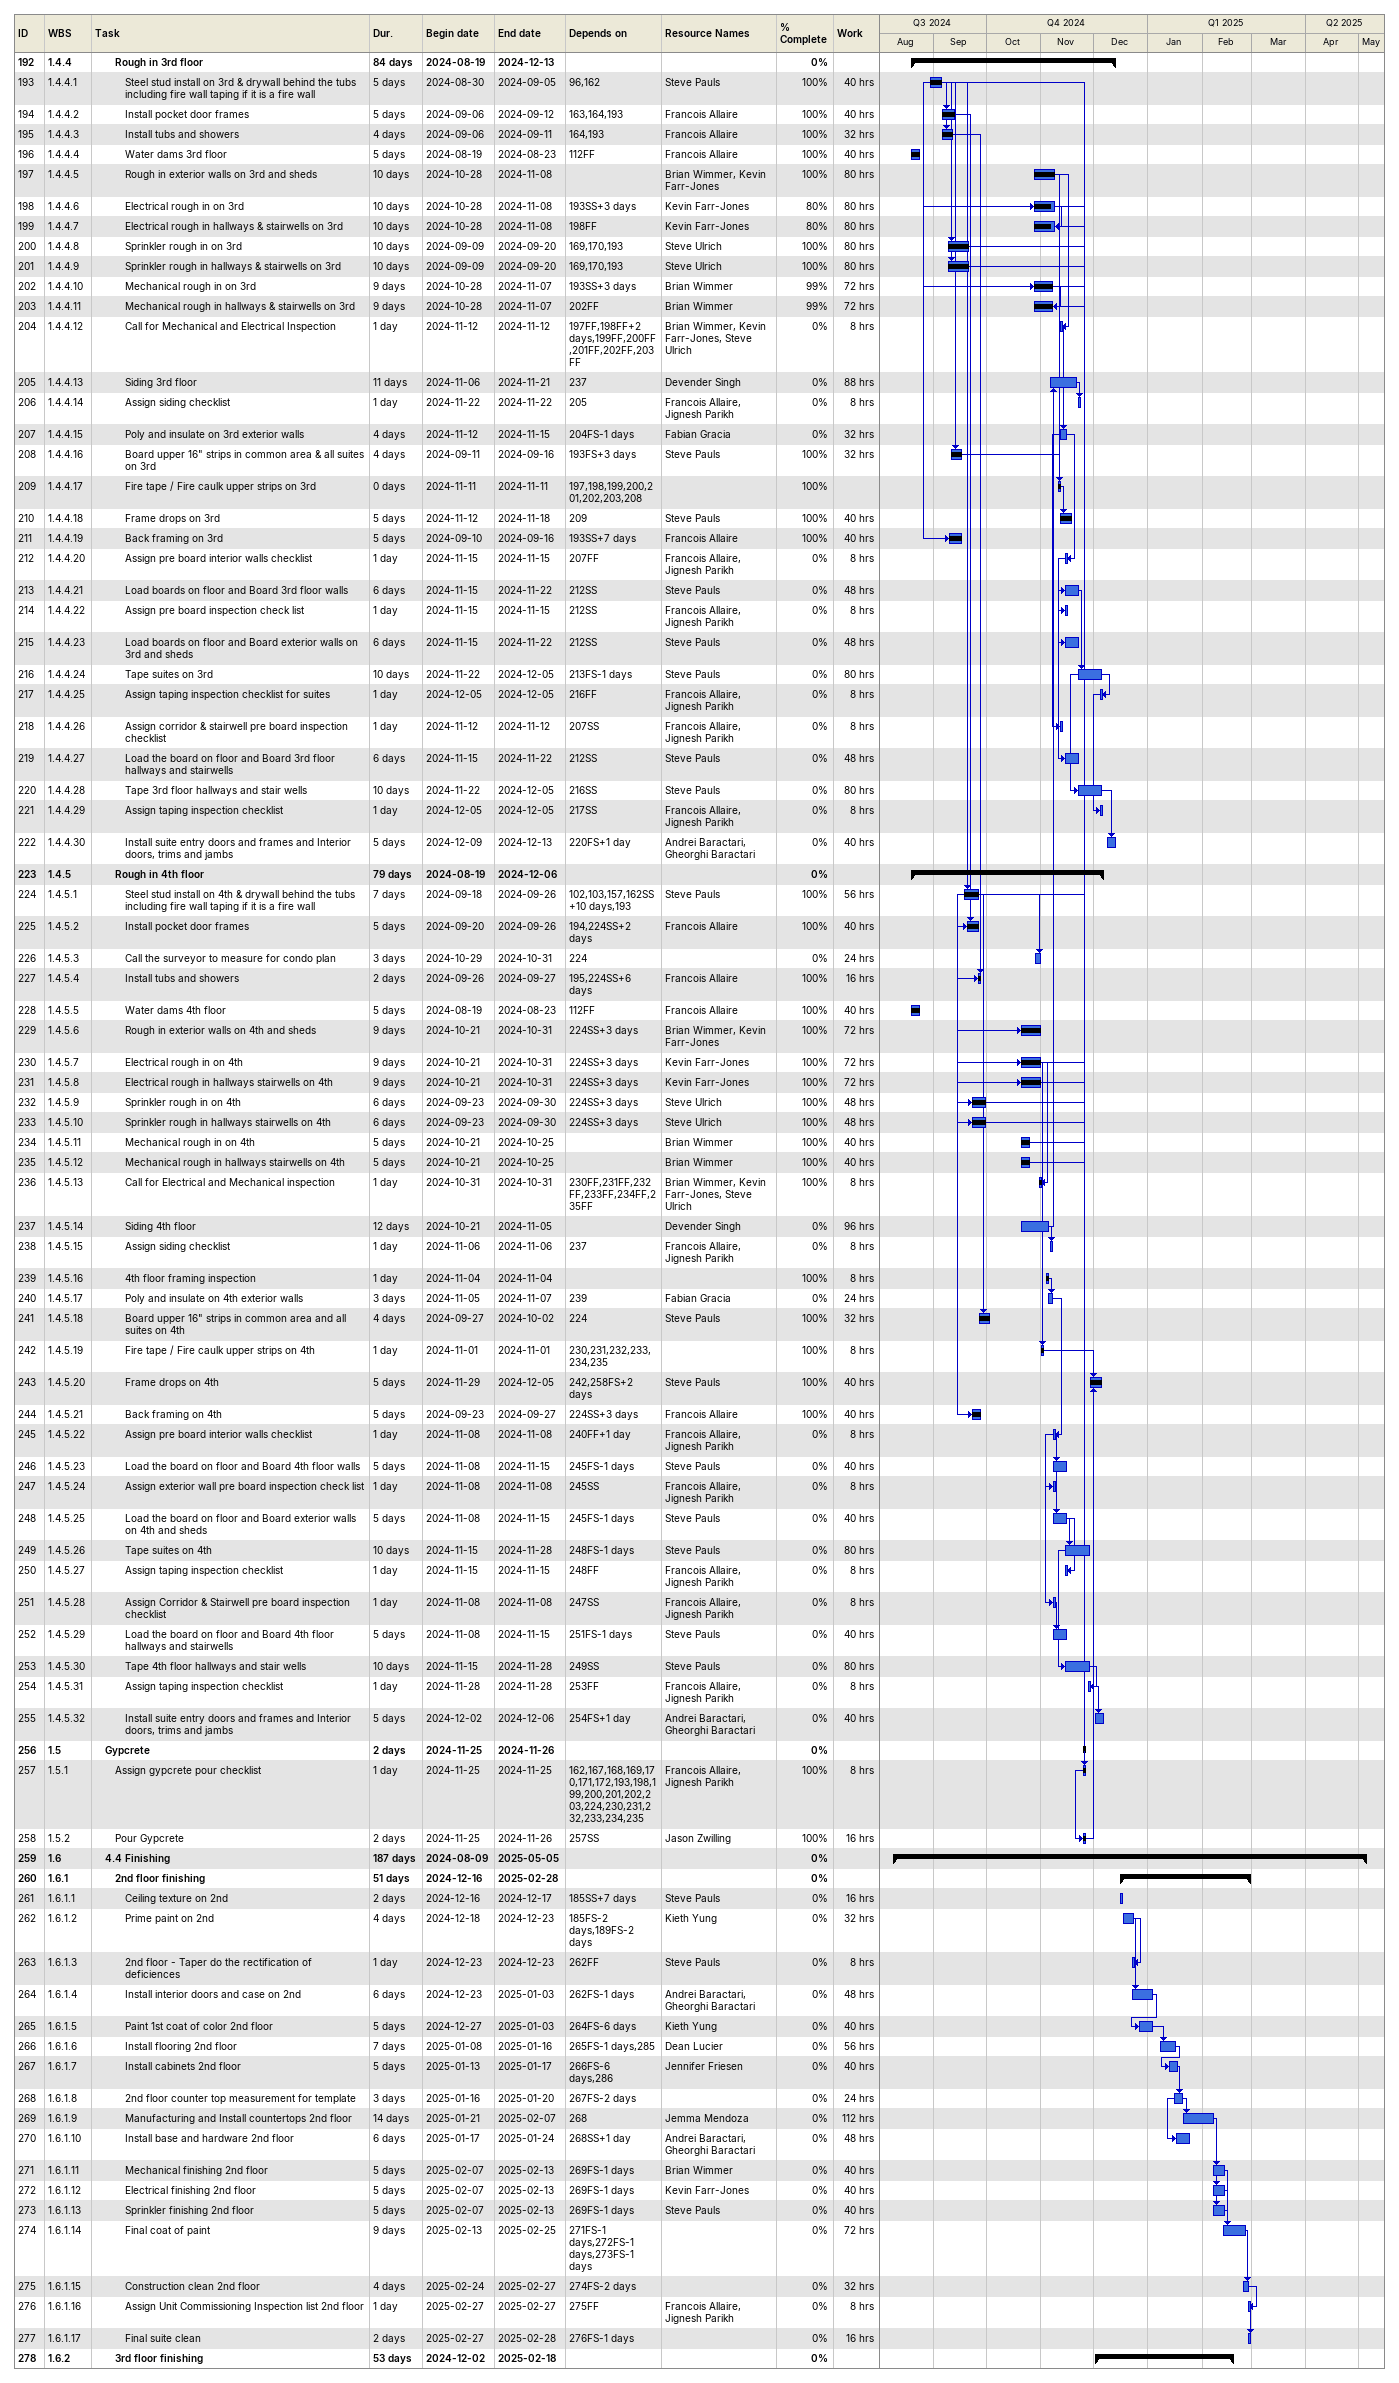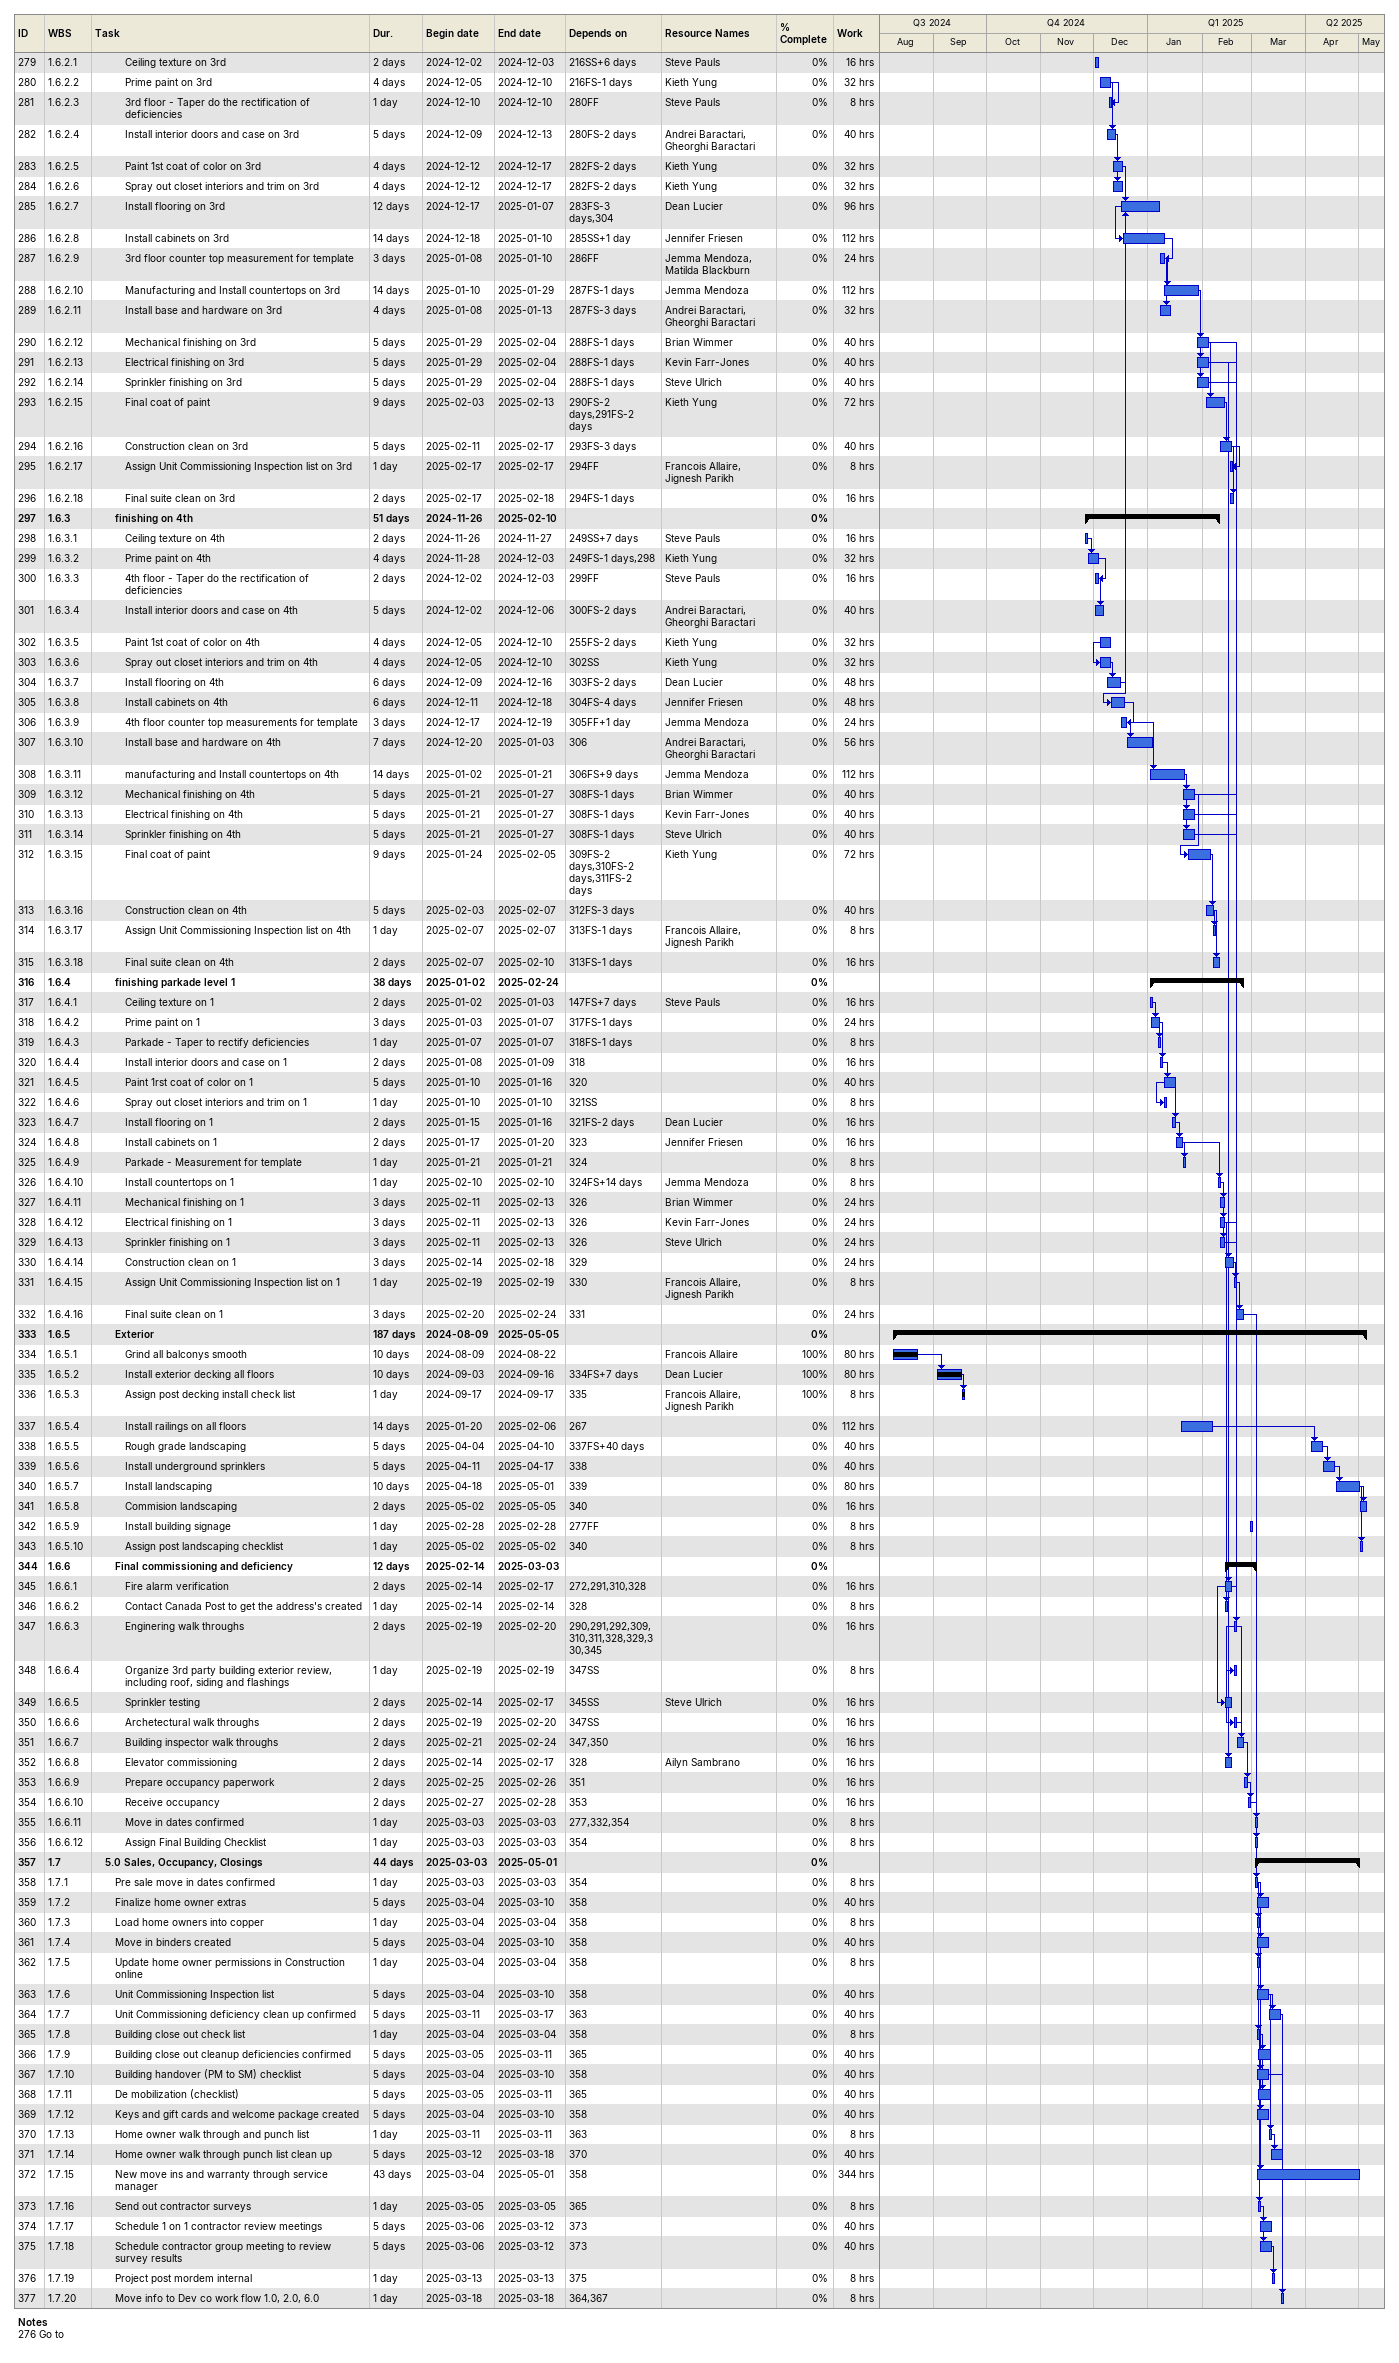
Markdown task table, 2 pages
| ID | WBS | Task | Duration | Start | Finish | Predecessors | Resources | % complete | Work (h) |
|---|---|---|---|---|---|---|---|---|---|
| 192 | 1.4.4 | **Rough in 3rd floor** | 84d | 2024-08-19 | 2024-12-13 |  |  | 0 |  |
| 193 | 1.4.4.1 | Steel stud install on 3rd & drywall behind the tubs including fire wall taping if it is a fire wall | 5d | 2024-08-30 | 2024-09-05 | 96, 162 | Steve Pauls | 100 | 40 |
| 194 | 1.4.4.2 | Install pocket door frames | 5d | 2024-09-06 | 2024-09-12 | 163, 164, 193 | Francois Allaire | 100 | 40 |
| 195 | 1.4.4.3 | Install tubs and showers | 4d | 2024-09-06 | 2024-09-11 | 164, 193 | Francois Allaire | 100 | 32 |
| 196 | 1.4.4.4 | Water dams 3rd floor | 5d | 2024-08-19 | 2024-08-23 | 112FF | Francois Allaire | 100 | 40 |
| 197 | 1.4.4.5 | Rough in exterior walls on 3rd and sheds | 10d | 2024-10-28 | 2024-11-08 |  | Brian Wimmer, Kevin Farr-Jones | 100 | 80 |
| 198 | 1.4.4.6 | Electrical rough in on 3rd | 10d | 2024-10-28 | 2024-11-08 | 193SS+3d | Kevin Farr-Jones | 80 | 80 |
| 199 | 1.4.4.7 | Electrical rough in hallways & stairwells on 3rd | 10d | 2024-10-28 | 2024-11-08 | 198FF | Kevin Farr-Jones | 80 | 80 |
| 200 | 1.4.4.8 | Sprinkler rough in on 3rd | 10d | 2024-09-09 | 2024-09-20 | 169, 170, 193 | Steve Ulrich | 100 | 80 |
| 201 | 1.4.4.9 | Sprinkler rough in hallways & stairwells on 3rd | 10d | 2024-09-09 | 2024-09-20 | 169, 170, 193 | Steve Ulrich | 100 | 80 |
| 202 | 1.4.4.10 | Mechanical rough in on 3rd | 9d | 2024-10-28 | 2024-11-07 | 193SS+3d | Brian Wimmer | 99 | 72 |
| 203 | 1.4.4.11 | Mechanical rough in hallways & stairwells on 3rd | 9d | 2024-10-28 | 2024-11-07 | 202FF | Brian Wimmer | 99 | 72 |
| 204 | 1.4.4.12 | Call for Mechanical and Electrical Inspection | 1d | 2024-11-12 | 2024-11-12 | 197FF, 198FF+2d, 199FF, 200FF, 201FF, 202FF, 203FF | Brian Wimmer, Kevin Farr-Jones, Steve Ulrich | 0 | 8 |
| 205 | 1.4.4.13 | Siding 3rd floor | 11d | 2024-11-06 | 2024-11-21 | 237 | Devender Singh | 0 | 88 |
| 206 | 1.4.4.14 | Assign siding checklist | 1d | 2024-11-22 | 2024-11-22 | 205 | Francois Allaire, Jignesh Parikh | 0 | 8 |
| 207 | 1.4.4.15 | Poly and insulate on 3rd exterior walls | 4d | 2024-11-12 | 2024-11-15 | 204FS-1d | Fabian Gracia | 0 | 32 |
| 208 | 1.4.4.16 | Board upper 16" strips in common area & all suites on 3rd | 4d | 2024-09-11 | 2024-09-16 | 193FS+3d | Steve Pauls | 100 | 32 |
| 209 | 1.4.4.17 | Fire tape / Fire caulk upper strips on 3rd | 0d | 2024-11-11 | 2024-11-11 | 197, 198, 199, 200, 201, 202, 203, 208 |  | 100 |  |
| 210 | 1.4.4.18 | Frame drops on 3rd | 5d | 2024-11-12 | 2024-11-18 | 209 | Steve Pauls | 100 | 40 |
| 211 | 1.4.4.19 | Back framing on 3rd | 5d | 2024-09-10 | 2024-09-16 | 193SS+7d | Francois Allaire | 100 | 40 |
| 212 | 1.4.4.20 | Assign pre board interior walls checklist | 1d | 2024-11-15 | 2024-11-15 | 207FF | Francois Allaire, Jignesh Parikh | 0 | 8 |
| 213 | 1.4.4.21 | Load boards on floor and Board 3rd floor walls | 6d | 2024-11-15 | 2024-11-22 | 212SS | Steve Pauls | 0 | 48 |
| 214 | 1.4.4.22 | Assign pre board inspection check list | 1d | 2024-11-15 | 2024-11-15 | 212SS | Francois Allaire, Jignesh Parikh | 0 | 8 |
| 215 | 1.4.4.23 | Load boards on floor and Board exterior walls on 3rd and sheds | 6d | 2024-11-15 | 2024-11-22 | 212SS | Steve Pauls | 0 | 48 |
| 216 | 1.4.4.24 | Tape suites on 3rd | 10d | 2024-11-22 | 2024-12-05 | 213FS-1d | Steve Pauls | 0 | 80 |
| 217 | 1.4.4.25 | Assign taping inspection checklist for suites | 1d | 2024-12-05 | 2024-12-05 | 216FF | Francois Allaire, Jignesh Parikh | 0 | 8 |
| 218 | 1.4.4.26 | Assign corridor & stairwell pre board inspection checklist | 1d | 2024-11-12 | 2024-11-12 | 207SS | Francois Allaire, Jignesh Parikh | 0 | 8 |
| 219 | 1.4.4.27 | Load the board on floor and Board 3rd floor hallways and stairwells | 6d | 2024-11-15 | 2024-11-22 | 212SS | Steve Pauls | 0 | 48 |
| 220 | 1.4.4.28 | Tape 3rd floor hallways and stair wells | 10d | 2024-11-22 | 2024-12-05 | 216SS | Steve Pauls | 0 | 80 |
| 221 | 1.4.4.29 | Assign taping inspection checklist | 1d | 2024-12-05 | 2024-12-05 | 217SS | Francois Allaire, Jignesh Parikh | 0 | 8 |
| 222 | 1.4.4.30 | Install suite entry doors and frames and Interior doors, trims and jambs | 5d | 2024-12-09 | 2024-12-13 | 220FS+1d | Andrei Baractari, Gheorghi Baractari | 0 | 40 |
| 223 | 1.4.5 | **Rough in 4th floor** | 79d | 2024-08-19 | 2024-12-06 |  |  | 0 |  |
| 224 | 1.4.5.1 | Steel stud install on 4th & drywall behind the tubs including fire wall taping if it is a fire wall | 7d | 2024-09-18 | 2024-09-26 | 102, 103, 157, 162SS+10d, 193 | Steve Pauls | 100 | 56 |
| 225 | 1.4.5.2 | Install pocket door frames | 5d | 2024-09-20 | 2024-09-26 | 194, 224SS+2d | Francois Allaire | 100 | 40 |
| 226 | 1.4.5.3 | Call the surveyor to measure for condo plan | 3d | 2024-10-29 | 2024-10-31 | 224 |  | 0 | 24 |
| 227 | 1.4.5.4 | Install tubs and showers | 2d | 2024-09-26 | 2024-09-27 | 195, 224SS+6d | Francois Allaire | 100 | 16 |
| 228 | 1.4.5.5 | Water dams 4th floor | 5d | 2024-08-19 | 2024-08-23 | 112FF | Francois Allaire | 100 | 40 |
| 229 | 1.4.5.6 | Rough in exterior walls on 4th and sheds | 9d | 2024-10-21 | 2024-10-31 | 224SS+3d | Brian Wimmer, Kevin Farr-Jones | 100 | 72 |
| 230 | 1.4.5.7 | Electrical rough in on 4th | 9d | 2024-10-21 | 2024-10-31 | 224SS+3d | Kevin Farr-Jones | 100 | 72 |
| 231 | 1.4.5.8 | Electrical rough in hallways stairwells on 4th | 9d | 2024-10-21 | 2024-10-31 | 224SS+3d | Kevin Farr-Jones | 100 | 72 |
| 232 | 1.4.5.9 | Sprinkler rough in on 4th | 6d | 2024-09-23 | 2024-09-30 | 224SS+3d | Steve Ulrich | 100 | 48 |
| 233 | 1.4.5.10 | Sprinkler rough in hallways stairwells on 4th | 6d | 2024-09-23 | 2024-09-30 | 224SS+3d | Steve Ulrich | 100 | 48 |
| 234 | 1.4.5.11 | Mechanical rough in on 4th | 5d | 2024-10-21 | 2024-10-25 |  | Brian Wimmer | 100 | 40 |
| 235 | 1.4.5.12 | Mechanical rough in hallways stairwells on 4th | 5d | 2024-10-21 | 2024-10-25 |  | Brian Wimmer | 100 | 40 |
| 236 | 1.4.5.13 | Call for Electrical and Mechanical inspection | 1d | 2024-10-31 | 2024-10-31 | 230FF, 231FF, 232FF, 233FF, 234FF, 235FF | Brian Wimmer, Kevin Farr-Jones, Steve Ulrich | 100 | 8 |
| 237 | 1.4.5.14 | Siding 4th floor | 12d | 2024-10-21 | 2024-11-05 |  | Devender Singh | 0 | 96 |
| 238 | 1.4.5.15 | Assign siding checklist | 1d | 2024-11-06 | 2024-11-06 | 237 | Francois Allaire, Jignesh Parikh | 0 | 8 |
| 239 | 1.4.5.16 | 4th floor framing inspection | 1d | 2024-11-04 | 2024-11-04 |  |  | 100 | 8 |
| 240 | 1.4.5.17 | Poly and insulate on 4th exterior walls | 3d | 2024-11-05 | 2024-11-07 | 239 | Fabian Gracia | 0 | 24 |
| 241 | 1.4.5.18 | Board upper 16" strips in common area and all suites on 4th | 4d | 2024-09-27 | 2024-10-02 | 224 | Steve Pauls | 100 | 32 |
| 242 | 1.4.5.19 | Fire tape / Fire caulk upper strips on 4th | 1d | 2024-11-01 | 2024-11-01 | 230, 231, 232, 233, 234, 235 |  | 100 | 8 |
| 243 | 1.4.5.20 | Frame drops on 4th | 5d | 2024-11-29 | 2024-12-05 | 242, 258FS+2d | Steve Pauls | 100 | 40 |
| 244 | 1.4.5.21 | Back framing on 4th | 5d | 2024-09-23 | 2024-09-27 | 224SS+3d | Francois Allaire | 100 | 40 |
| 245 | 1.4.5.22 | Assign pre board interior walls checklist | 1d | 2024-11-08 | 2024-11-08 | 240FF+1d | Francois Allaire, Jignesh Parikh | 0 | 8 |
| 246 | 1.4.5.23 | Load the board on floor and Board 4th floor walls | 5d | 2024-11-08 | 2024-11-15 | 245FS-1d | Steve Pauls | 0 | 40 |
| 247 | 1.4.5.24 | Assign exterior wall pre board inspection check list | 1d | 2024-11-08 | 2024-11-08 | 245SS | Francois Allaire, Jignesh Parikh | 0 | 8 |
| 248 | 1.4.5.25 | Load the board on floor and Board exterior walls on 4th and sheds | 5d | 2024-11-08 | 2024-11-15 | 245FS-1d | Steve Pauls | 0 | 40 |
| 249 | 1.4.5.26 | Tape suites on 4th | 10d | 2024-11-15 | 2024-11-28 | 248FS-1d | Steve Pauls | 0 | 80 |
| 250 | 1.4.5.27 | Assign taping inspection checklist | 1d | 2024-11-15 | 2024-11-15 | 248FF | Francois Allaire, Jignesh Parikh | 0 | 8 |
| 251 | 1.4.5.28 | Assign Corridor & Stairwell pre board inspection checklist | 1d | 2024-11-08 | 2024-11-08 | 247SS | Francois Allaire, Jignesh Parikh | 0 | 8 |
| 252 | 1.4.5.29 | Load the board on floor and Board 4th floor hallways and stairwells | 5d | 2024-11-08 | 2024-11-15 | 251FS-1d | Steve Pauls | 0 | 40 |
| 253 | 1.4.5.30 | Tape 4th floor hallways and stair wells | 10d | 2024-11-15 | 2024-11-28 | 249SS | Steve Pauls | 0 | 80 |
| 254 | 1.4.5.31 | Assign taping inspection checklist | 1d | 2024-11-28 | 2024-11-28 | 253FF | Francois Allaire, Jignesh Parikh | 0 | 8 |
| 255 | 1.4.5.32 | Install suite entry doors and frames and Interior doors, trims and jambs | 5d | 2024-12-02 | 2024-12-06 | 254FS+1d | Andrei Baractari, Gheorghi Baractari | 0 | 40 |
| 256 | 1.5 | **Gypcrete** | 2d | 2024-11-25 | 2024-11-26 |  |  | 0 |  |
| 257 | 1.5.1 | Assign gypcrete pour checklist | 1d | 2024-11-25 | 2024-11-25 | 162, 167, 168, 169, 170, 171, 172, 193, 198, 199, 200, 201, 202, 203, 224, 230, 231, 232, 233, 234, 235 | Francois Allaire, Jignesh Parikh | 100 | 8 |
| 258 | 1.5.2 | Pour Gypcrete | 2d | 2024-11-25 | 2024-11-26 | 257SS | Jason Zwilling | 100 | 16 |
| 259 | 1.6 | **4.4 Finishing** | 187d | 2024-08-09 | 2025-05-05 |  |  | 0 |  |
| 260 | 1.6.1 | **2nd floor finishing** | 51d | 2024-12-16 | 2025-02-28 |  |  | 0 |  |
| 261 | 1.6.1.1 | Ceiling texture on 2nd | 2d | 2024-12-16 | 2024-12-17 | 185SS+7d | Steve Pauls | 0 | 16 |
| 262 | 1.6.1.2 | Prime paint on 2nd | 4d | 2024-12-18 | 2024-12-23 | 185FS-2d, 189FS-2d | Kieth Yung | 0 | 32 |
| 263 | 1.6.1.3 | 2nd floor - Taper do the rectification of deficiences | 1d | 2024-12-23 | 2024-12-23 | 262FF | Steve Pauls | 0 | 8 |
| 264 | 1.6.1.4 | Install interior doors and case on 2nd | 6d | 2024-12-23 | 2025-01-03 | 262FS-1d | Andrei Baractari, Gheorghi Baractari | 0 | 48 |
| 265 | 1.6.1.5 | Paint 1st coat of color 2nd floor | 5d | 2024-12-27 | 2025-01-03 | 264FS-6d | Kieth Yung | 0 | 40 |
| 266 | 1.6.1.6 | Install flooring 2nd floor | 7d | 2025-01-08 | 2025-01-16 | 265FS-1d, 285 | Dean Lucier | 0 | 56 |
| 267 | 1.6.1.7 | Install cabinets 2nd floor | 5d | 2025-01-13 | 2025-01-17 | 266FS-6d, 286 | Jennifer Friesen | 0 | 40 |
| 268 | 1.6.1.8 | 2nd floor counter top measurement for template | 3d | 2025-01-16 | 2025-01-20 | 267FS-2d |  | 0 | 24 |
| 269 | 1.6.1.9 | Manufacturing and Install countertops 2nd floor | 14d | 2025-01-21 | 2025-02-07 | 268 | Jemma Mendoza | 0 | 112 |
| 270 | 1.6.1.10 | Install base and hardware 2nd floor | 6d | 2025-01-17 | 2025-01-24 | 268SS+1d | Andrei Baractari, Gheorghi Baractari | 0 | 48 |
| 271 | 1.6.1.11 | Mechanical finishing 2nd floor | 5d | 2025-02-07 | 2025-02-13 | 269FS-1d | Brian Wimmer | 0 | 40 |
| 272 | 1.6.1.12 | Electrical finishing 2nd floor | 5d | 2025-02-07 | 2025-02-13 | 269FS-1d | Kevin Farr-Jones | 0 | 40 |
| 273 | 1.6.1.13 | Sprinkler finishing 2nd floor | 5d | 2025-02-07 | 2025-02-13 | 269FS-1d | Steve Pauls | 0 | 40 |
| 274 | 1.6.1.14 | Final coat of paint | 9d | 2025-02-13 | 2025-02-25 | 271FS-1d, 272FS-1d, 273FS-1d |  | 0 | 72 |
| 275 | 1.6.1.15 | Construction clean 2nd floor | 4d | 2025-02-24 | 2025-02-27 | 274FS-2d |  | 0 | 32 |
| 276 | 1.6.1.16 | Assign Unit Commissioning Inspection list 2nd floor | 1d | 2025-02-27 | 2025-02-27 | 275FF | Francois Allaire, Jignesh Parikh | 0 | 8 |
| 277 | 1.6.1.17 | Final suite clean | 2d | 2025-02-27 | 2025-02-28 | 276FS-1d |  | 0 | 16 |
| 278 | 1.6.2 | **3rd floor finishing** | 53d | 2024-12-02 | 2025-02-18 |  |  | 0 |  |
| 279 | 1.6.2.1 | Ceiling texture on 3rd | 2d | 2024-12-02 | 2024-12-03 | 216SS+6d | Steve Pauls | 0 | 16 |
| 280 | 1.6.2.2 | Prime paint on 3rd | 4d | 2024-12-05 | 2024-12-10 | 216FS-1d | Kieth Yung | 0 | 32 |
| 281 | 1.6.2.3 | 3rd floor - Taper do the rectification of deficiencies | 1d | 2024-12-10 | 2024-12-10 | 280FF | Steve Pauls | 0 | 8 |
| 282 | 1.6.2.4 | Install interior doors and case on 3rd | 5d | 2024-12-09 | 2024-12-13 | 280FS-2d | Andrei Baractari, Gheorghi Baractari | 0 | 40 |
| 283 | 1.6.2.5 | Paint 1st coat of color on 3rd | 4d | 2024-12-12 | 2024-12-17 | 282FS-2d | Kieth Yung | 0 | 32 |
| 284 | 1.6.2.6 | Spray out closet interiors and trim on 3rd | 4d | 2024-12-12 | 2024-12-17 | 282FS-2d | Kieth Yung | 0 | 32 |
| 285 | 1.6.2.7 | Install flooring on 3rd | 12d | 2024-12-17 | 2025-01-07 | 283FS-3d, 304 | Dean Lucier | 0 | 96 |
| 286 | 1.6.2.8 | Install cabinets on 3rd | 14d | 2024-12-18 | 2025-01-10 | 285SS+1d | Jennifer Friesen | 0 | 112 |
| 287 | 1.6.2.9 | 3rd floor counter top measurement for template | 3d | 2025-01-08 | 2025-01-10 | 286FF | Jemma Mendoza, Matilda Blackburn | 0 | 24 |
| 288 | 1.6.2.10 | Manufacturing and Install countertops on 3rd | 14d | 2025-01-10 | 2025-01-29 | 287FS-1d | Jemma Mendoza | 0 | 112 |
| 289 | 1.6.2.11 | Install base and hardware on 3rd | 4d | 2025-01-08 | 2025-01-13 | 287FS-3d | Andrei Baractari, Gheorghi Baractari | 0 | 32 |
| 290 | 1.6.2.12 | Mechanical finishing on 3rd | 5d | 2025-01-29 | 2025-02-04 | 288FS-1d | Brian Wimmer | 0 | 40 |
| 291 | 1.6.2.13 | Electrical finishing on 3rd | 5d | 2025-01-29 | 2025-02-04 | 288FS-1d | Kevin Farr-Jones | 0 | 40 |
| 292 | 1.6.2.14 | Sprinkler finishing on 3rd | 5d | 2025-01-29 | 2025-02-04 | 288FS-1d | Steve Ulrich | 0 | 40 |
| 293 | 1.6.2.15 | Final coat of paint | 9d | 2025-02-03 | 2025-02-13 | 290FS-2d, 291FS-2d | Kieth Yung | 0 | 72 |
| 294 | 1.6.2.16 | Construction clean on 3rd | 5d | 2025-02-11 | 2025-02-17 | 293FS-3d |  | 0 | 40 |
| 295 | 1.6.2.17 | Assign Unit Commissioning Inspection list on 3rd | 1d | 2025-02-17 | 2025-02-17 | 294FF | Francois Allaire, Jignesh Parikh | 0 | 8 |
| 296 | 1.6.2.18 | Final suite clean on 3rd | 2d | 2025-02-17 | 2025-02-18 | 294FS-1d |  | 0 | 16 |
| 297 | 1.6.3 | **finishing on 4th** | 51d | 2024-11-26 | 2025-02-10 |  |  | 0 |  |
| 298 | 1.6.3.1 | Ceiling texture on 4th | 2d | 2024-11-26 | 2024-11-27 | 249SS+7d | Steve Pauls | 0 | 16 |
| 299 | 1.6.3.2 | Prime paint on 4th | 4d | 2024-11-28 | 2024-12-03 | 249FS-1d, 298 | Kieth Yung | 0 | 32 |
| 300 | 1.6.3.3 | 4th floor - Taper do the rectification of deficiencies | 2d | 2024-12-02 | 2024-12-03 | 299FF | Steve Pauls | 0 | 16 |
| 301 | 1.6.3.4 | Install interior doors and case on 4th | 5d | 2024-12-02 | 2024-12-06 | 300FS-2d | Andrei Baractari, Gheorghi Baractari | 0 | 40 |
| 302 | 1.6.3.5 | Paint 1st coat of color on 4th | 4d | 2024-12-05 | 2024-12-10 | 255FS-2d | Kieth Yung | 0 | 32 |
| 303 | 1.6.3.6 | Spray out closet interiors and trim on 4th | 4d | 2024-12-05 | 2024-12-10 | 302SS | Kieth Yung | 0 | 32 |
| 304 | 1.6.3.7 | Install flooring on 4th | 6d | 2024-12-09 | 2024-12-16 | 303FS-2d | Dean Lucier | 0 | 48 |
| 305 | 1.6.3.8 | Install cabinets on 4th | 6d | 2024-12-11 | 2024-12-18 | 304FS-4d | Jennifer Friesen | 0 | 48 |
| 306 | 1.6.3.9 | 4th floor counter top measurements for template | 3d | 2024-12-17 | 2024-12-19 | 305FF+1d | Jemma Mendoza | 0 | 24 |
| 307 | 1.6.3.10 | Install base and hardware on 4th | 7d | 2024-12-20 | 2025-01-03 | 306 | Andrei Baractari, Gheorghi Baractari | 0 | 56 |
| 308 | 1.6.3.11 | manufacturing and Install countertops on 4th | 14d | 2025-01-02 | 2025-01-21 | 306FS+9d | Jemma Mendoza | 0 | 112 |
| 309 | 1.6.3.12 | Mechanical finishing on 4th | 5d | 2025-01-21 | 2025-01-27 | 308FS-1d | Brian Wimmer | 0 | 40 |
| 310 | 1.6.3.13 | Electrical finishing on 4th | 5d | 2025-01-21 | 2025-01-27 | 308FS-1d | Kevin Farr-Jones | 0 | 40 |
| 311 | 1.6.3.14 | Sprinkler finishing on 4th | 5d | 2025-01-21 | 2025-01-27 | 308FS-1d | Steve Ulrich | 0 | 40 |
| 312 | 1.6.3.15 | Final coat of paint | 9d | 2025-01-24 | 2025-02-05 | 309FS-2d, 310FS-2d, 311FS-2d | Kieth Yung | 0 | 72 |
| 313 | 1.6.3.16 | Construction clean on 4th | 5d | 2025-02-03 | 2025-02-07 | 312FS-3d |  | 0 | 40 |
| 314 | 1.6.3.17 | Assign Unit Commissioning Inspection list on 4th | 1d | 2025-02-07 | 2025-02-07 | 313FS-1d | Francois Allaire, Jignesh Parikh | 0 | 8 |
| 315 | 1.6.3.18 | Final suite clean on 4th | 2d | 2025-02-07 | 2025-02-10 | 313FS-1d |  | 0 | 16 |
| 316 | 1.6.4 | **finishing parkade level 1** | 38d | 2025-01-02 | 2025-02-24 |  |  | 0 |  |
| 317 | 1.6.4.1 | Ceiling texture on 1 | 2d | 2025-01-02 | 2025-01-03 | 147FS+7d | Steve Pauls | 0 | 16 |
| 318 | 1.6.4.2 | Prime paint on 1 | 3d | 2025-01-03 | 2025-01-07 | 317FS-1d |  | 0 | 24 |
| 319 | 1.6.4.3 | Parkade - Taper to rectify deficiencies | 1d | 2025-01-07 | 2025-01-07 | 318FS-1d |  | 0 | 8 |
| 320 | 1.6.4.4 | Install interior doors and case on 1 | 2d | 2025-01-08 | 2025-01-09 | 318 |  | 0 | 16 |
| 321 | 1.6.4.5 | Paint 1rst coat of color on 1 | 5d | 2025-01-10 | 2025-01-16 | 320 |  | 0 | 40 |
| 322 | 1.6.4.6 | Spray out closet interiors and trim on 1 | 1d | 2025-01-10 | 2025-01-10 | 321SS |  | 0 | 8 |
| 323 | 1.6.4.7 | Install flooring on 1 | 2d | 2025-01-15 | 2025-01-16 | 321FS-2d | Dean Lucier | 0 | 16 |
| 324 | 1.6.4.8 | Install cabinets on 1 | 2d | 2025-01-17 | 2025-01-20 | 323 | Jennifer Friesen | 0 | 16 |
| 325 | 1.6.4.9 | Parkade - Measurement for template | 1d | 2025-01-21 | 2025-01-21 | 324 |  | 0 | 8 |
| 326 | 1.6.4.10 | Install countertops on 1 | 1d | 2025-02-10 | 2025-02-10 | 324FS+14d | Jemma Mendoza | 0 | 8 |
| 327 | 1.6.4.11 | Mechanical finishing on 1 | 3d | 2025-02-11 | 2025-02-13 | 326 | Brian Wimmer | 0 | 24 |
| 328 | 1.6.4.12 | Electrical finishing on 1 | 3d | 2025-02-11 | 2025-02-13 | 326 | Kevin Farr-Jones | 0 | 24 |
| 329 | 1.6.4.13 | Sprinkler finishing on 1 | 3d | 2025-02-11 | 2025-02-13 | 326 | Steve Ulrich | 0 | 24 |
| 330 | 1.6.4.14 | Construction clean on 1 | 3d | 2025-02-14 | 2025-02-18 | 329 |  | 0 | 24 |
| 331 | 1.6.4.15 | Assign Unit Commissioning Inspection list on 1 | 1d | 2025-02-19 | 2025-02-19 | 330 | Francois Allaire, Jignesh Parikh | 0 | 8 |
| 332 | 1.6.4.16 | Final suite clean on 1 | 3d | 2025-02-20 | 2025-02-24 | 331 |  | 0 | 24 |
| 333 | 1.6.5 | **Exterior** | 187d | 2024-08-09 | 2025-05-05 |  |  | 0 |  |
| 334 | 1.6.5.1 | Grind all balconys smooth | 10d | 2024-08-09 | 2024-08-22 |  | Francois Allaire | 100 | 80 |
| 335 | 1.6.5.2 | Install exterior decking all floors | 10d | 2024-09-03 | 2024-09-16 | 334FS+7d | Dean Lucier | 100 | 80 |
| 336 | 1.6.5.3 | Assign post decking install check list | 1d | 2024-09-17 | 2024-09-17 | 335 | Francois Allaire, Jignesh Parikh | 100 | 8 |
| 337 | 1.6.5.4 | Install railings on all floors | 14d | 2025-01-20 | 2025-02-06 | 267 |  | 0 | 112 |
| 338 | 1.6.5.5 | Rough grade landscaping | 5d | 2025-04-04 | 2025-04-10 | 337FS+40d |  | 0 | 40 |
| 339 | 1.6.5.6 | Install underground sprinklers | 5d | 2025-04-11 | 2025-04-17 | 338 |  | 0 | 40 |
| 340 | 1.6.5.7 | Install landscaping | 10d | 2025-04-18 | 2025-05-01 | 339 |  | 0 | 80 |
| 341 | 1.6.5.8 | Commision landscaping | 2d | 2025-05-02 | 2025-05-05 | 340 |  | 0 | 16 |
| 342 | 1.6.5.9 | Install building signage | 1d | 2025-02-28 | 2025-02-28 | 277FF |  | 0 | 8 |
| 343 | 1.6.5.10 | Assign post landscaping checklist | 1d | 2025-05-02 | 2025-05-02 | 340 |  | 0 | 8 |
| 344 | 1.6.6 | **Final commissioning and deficiency** | 12d | 2025-02-14 | 2025-03-03 |  |  | 0 |  |
| 345 | 1.6.6.1 | Fire alarm verification | 2d | 2025-02-14 | 2025-02-17 | 272, 291, 310, 328 |  | 0 | 16 |
| 346 | 1.6.6.2 | Contact Canada Post to get the address's created | 1d | 2025-02-14 | 2025-02-14 | 328 |  | 0 | 8 |
| 347 | 1.6.6.3 | Enginering walk throughs | 2d | 2025-02-19 | 2025-02-20 | 290, 291, 292, 309, 310, 311, 328, 329, 330, 345 |  | 0 | 16 |
| 348 | 1.6.6.4 | Organize 3rd party building exterior review, including roof, siding and flashings | 1d | 2025-02-19 | 2025-02-19 | 347SS |  | 0 | 8 |
| 349 | 1.6.6.5 | Sprinkler testing | 2d | 2025-02-14 | 2025-02-17 | 345SS | Steve Ulrich | 0 | 16 |
| 350 | 1.6.6.6 | Archetectural walk throughs | 2d | 2025-02-19 | 2025-02-20 | 347SS |  | 0 | 16 |
| 351 | 1.6.6.7 | Building inspector walk throughs | 2d | 2025-02-21 | 2025-02-24 | 347, 350 |  | 0 | 16 |
| 352 | 1.6.6.8 | Elevator commissioning | 2d | 2025-02-14 | 2025-02-17 | 328 | Ailyn Sambrano | 0 | 16 |
| 353 | 1.6.6.9 | Prepare occupancy paperwork | 2d | 2025-02-25 | 2025-02-26 | 351 |  | 0 | 16 |
| 354 | 1.6.6.10 | Receive occupancy | 2d | 2025-02-27 | 2025-02-28 | 353 |  | 0 | 16 |
| 355 | 1.6.6.11 | Move in dates confirmed | 1d | 2025-03-03 | 2025-03-03 | 277, 332, 354 |  | 0 | 8 |
| 356 | 1.6.6.12 | Assign Final Building Checklist | 1d | 2025-03-03 | 2025-03-03 | 354 |  | 0 | 8 |
| 357 | 1.7 | **5.0 Sales, Occupancy, Closings** | 44d | 2025-03-03 | 2025-05-01 |  |  | 0 |  |
| 358 | 1.7.1 | Pre sale move in dates confirmed | 1d | 2025-03-03 | 2025-03-03 | 354 |  | 0 | 8 |
| 359 | 1.7.2 | Finalize home owner extras | 5d | 2025-03-04 | 2025-03-10 | 358 |  | 0 | 40 |
| 360 | 1.7.3 | Load home owners into copper | 1d | 2025-03-04 | 2025-03-04 | 358 |  | 0 | 8 |
| 361 | 1.7.4 | Move in binders created | 5d | 2025-03-04 | 2025-03-10 | 358 |  | 0 | 40 |
| 362 | 1.7.5 | Update home owner permissions in Construction online | 1d | 2025-03-04 | 2025-03-04 | 358 |  | 0 | 8 |
| 363 | 1.7.6 | Unit Commissioning Inspection list | 5d | 2025-03-04 | 2025-03-10 | 358 |  | 0 | 40 |
| 364 | 1.7.7 | Unit Commissioning deficiency clean up confirmed | 5d | 2025-03-11 | 2025-03-17 | 363 |  | 0 | 40 |
| 365 | 1.7.8 | Building close out check list | 1d | 2025-03-04 | 2025-03-04 | 358 |  | 0 | 8 |
| 366 | 1.7.9 | Building close out cleanup deficiencies confirmed | 5d | 2025-03-05 | 2025-03-11 | 365 |  | 0 | 40 |
| 367 | 1.7.10 | Building handover (PM to SM) checklist | 5d | 2025-03-04 | 2025-03-10 | 358 |  | 0 | 40 |
| 368 | 1.7.11 | De mobilization (checklist) | 5d | 2025-03-05 | 2025-03-11 | 365 |  | 0 | 40 |
| 369 | 1.7.12 | Keys and gift cards and welcome package created | 5d | 2025-03-04 | 2025-03-10 | 358 |  | 0 | 40 |
| 370 | 1.7.13 | Home owner walk through and punch list | 1d | 2025-03-11 | 2025-03-11 | 363 |  | 0 | 8 |
| 371 | 1.7.14 | Home owner walk through punch list clean up | 5d | 2025-03-12 | 2025-03-18 | 370 |  | 0 | 40 |
| 372 | 1.7.15 | New move ins and warranty through service manager | 43d | 2025-03-04 | 2025-05-01 | 358 |  | 0 | 344 |
| 373 | 1.7.16 | Send out contractor surveys | 1d | 2025-03-05 | 2025-03-05 | 365 |  | 0 | 8 |
| 374 | 1.7.17 | Schedule 1 on 1 contractor review meetings | 5d | 2025-03-06 | 2025-03-12 | 373 |  | 0 | 40 |
| 375 | 1.7.18 | Schedule contractor group meeting to review survey results | 5d | 2025-03-06 | 2025-03-12 | 373 |  | 0 | 40 |
| 376 | 1.7.19 | Project post mordem internal | 1d | 2025-03-13 | 2025-03-13 | 375 |  | 0 | 8 |
| 377 | 1.7.20 | Move info to Dev co work flow 1.0, 2.0, 6.0 | 1d | 2025-03-18 | 2025-03-18 | 364, 367 |  | 0 | 8 |

Notes
- 276: Go to
